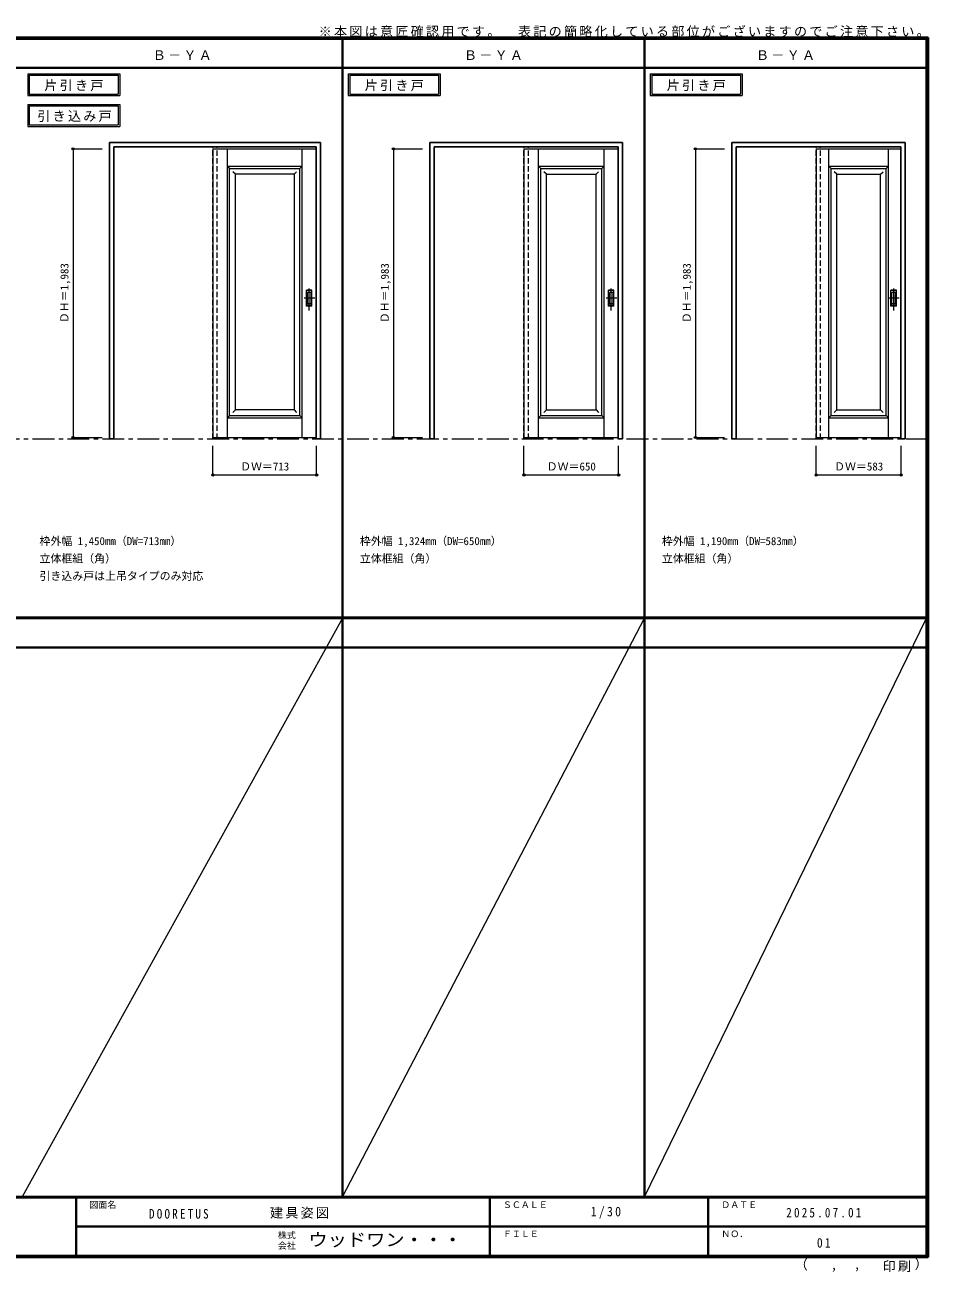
# Model space of a CAD drawing. Units: millimetres, scale not verified. Extents: x -6000 to 5700, y -4307 to 4260.
# Drawn here: x -502 to 5700, y -4307 to 4260 of the extents above; entities that cross this region are included whole.
import ezdxf
from ezdxf.enums import TextEntityAlignment as Align

# ---------------------------------------------------------------- set-up
doc = ezdxf.new("R2010")
doc.units = ezdxf.units.MM
doc.header["$LTSCALE"] = 30
doc.header["$PDMODE"] = 32
doc.header["$PDSIZE"] = 15
doc.linetypes.add('CHAIN1', pattern=[8, 5, -1, 1, -1])
doc.linetypes.add('DASHED1', pattern=[1.8, 1.2, -0.6])
for name, color, linetype, lineweight in [('0-1_通り芯', 7, 'CHAIN1', 18), ('0-2_扉', 7, 'Continuous', 18), ('0-4_枠', 3, 'Continuous', 25), ('0-6_引手', 7, 'Continuous', 18), ('0-A_文字', 7, 'Continuous', 18), ('0-B_寸法', 7, 'Continuous', 9), ('F-1_枠', 6, 'Continuous', 40), ('F-A_文字', 7, 'Continuous', 18)]:
    doc.layers.add(name, color=color, linetype=linetype, lineweight=lineweight)
doc.styles.add('ＭＳ ゴシック', font='')
doc.styles.get('ＭＳ ゴシック').set_extended_font_data('MS Gothic')

msp = doc.modelspace()

# ---------------------------------------------------------------- linework, layer by layer
at = {"layer": '0-1_通り芯'}
msp.add_line((-5490, 1418), (5690, 1418), dxfattribs=at)
at = {"layer": '0-2_扉', "color": 4, "linetype": 'DASHED1', "lineweight": 9}
for p, q in [((788, 3409.5), (788, 3405.5)), ((1498, 3409.5), (1501, 3409.5)), ((2925, 3409.5), (2925, 3405.5)), ((3572, 3409.5), (3575, 3409.5)), ((4932, 3409.5), (4932, 3405.5)), ((5512, 3409.5), (5515, 3409.5))]:
    msp.add_line(p, q, dxfattribs=at)
at = {"layer": '0-2_扉'}
for p, q in [((788, 3409.5), (788, 1426.5)), ((788, 3409.5), (1498, 3409.5)), ((888, 1426.5), (888, 3409.5)), ((1401, 1426.5), (1401, 3409.5)), ((2925, 3409.5), (2925, 1426.5)), ((2925, 3409.5), (3572, 3409.5)), ((3025, 1426.5), (3025, 3409.5)), ((3475, 1426.5), (3475, 3409.5)), ((4932, 3409.5), (4932, 1426.5)), ((4932, 3409.5), (5512, 3409.5)), ((5019, 1426.5), (5019, 3409.5)), ((5428, 1426.5), (5428, 3409.5)), ((888, 3289.5), (903, 3274.5)), ((888, 3289.5), (1184.5, 3289.5)), ((1184.5, 3289.5), (1401, 3289.5)), ((1401, 3289.5), (1386, 3274.5)), ((1386, 1576.5), (1386, 3274.5)), ((3025, 3289.5), (3040, 3274.5)), ((3040, 2373.19), (3040, 3274.5)), ((3040, 3274.5), (3460, 3274.5)), ((3460, 1576.5), (3460, 3274.5)), ((5019, 3289.5), (5428, 3289.5)), ((5034, 2229.5), (5034, 3274.5)), ((5428, 3289.5), (5413, 3274.5)), ((5413, 1576.5), (5413, 3274.5)), ((943.04, 3234.5), (925.36, 3252.18)), ((943, 1616.5), (943, 3234.5)), ((1346, 3234.5), (943.04, 3234.5)), ((1346, 3234.5), (1363.68, 3252.18)), ((1346, 3234.5), (1346, 1616.5)), ((3080, 3234.5), (3062.32, 3252.18)), ((3080, 3234.5), (3420, 3234.5)), ((3080, 1616.5), (3080, 3234.5)), ((3420, 3234.5), (3437.68, 3252.18)), ((3420, 1616.5), (3420, 3234.5)), ((5074, 3234.5), (5056.32, 3252.18)), ((5074, 3234.5), (5373, 3234.5)), ((5074, 1616.5), (5074, 3234.5)), ((5373, 3234.5), (5390.68, 3252.18)), ((5373, 1616.5), (5373, 3234.5)), ((903.19, 3091.5), (903, 3091.5)), ((3040.19, 3091.5), (3040, 3091.5)), ((5034.19, 3091.5), (5034, 3091.5)), ((903, 1576.5), (903, 2372.02)), ((3040, 1576.5), (3040, 2373.19)), ((5034, 1576.5), (5034, 2373.19)), ((903, 1576.5), (888, 1561.5)), ((888, 1561.5), (1182, 1561.5)), ((903, 1576.5), (1386, 1576.5)), ((943, 1616.5), (925.32, 1598.82)), ((943, 1616.5), (943, 1617.93)), ((1346, 1616.5), (943, 1616.5)), ((1182, 1561.5), (1401, 1561.5)), ((1346, 1616.5), (1363.68, 1598.82)), ((1386, 1576.5), (1401, 1561.5)), ((3040, 1576.5), (3025, 1561.5)), ((3025, 1561.5), (3475, 1561.5)), ((3080, 1616.5), (3062.32, 1598.82)), ((3080, 1616.5), (3420, 1616.5)), ((3420, 1616.5), (3437.68, 1598.82)), ((5034, 1576.5), (5019, 1561.5)), ((5019, 1561.5), (5428, 1561.5)), ((5074, 1616.5), (5056.32, 1598.82)), ((5074, 1616.5), (5373, 1616.5)), ((5373, 1616.5), (5390.68, 1598.82)), ((788, 1426.5), (1498, 1426.5)), ((2925, 1426.5), (3572, 1426.5)), ((4932, 1426.5), (5512, 1426.5))]:
    msp.add_line(p, q, dxfattribs=at)
at = {"layer": '0-2_扉', "color": 4, "linetype": 'DASHED1', "lineweight": 9}
for points in [[(1498, 1426.5), (1501, 1426.5), (1501, 3409.5)], [(3572, 1426.5), (3575, 1426.5), (3575, 3409.5)], [(5512, 1426.5), (5515, 1426.5), (5515, 3409.5)]]:
    msp.add_lwpolyline(points, dxfattribs=at)
at = {"layer": '0-2_扉'}
for points in [[(903, 2372.02), (903, 3274.5), (1386, 3274.5)], [(3025, 3289.5), (3475, 3289.5), (3460, 3274.5)], [(5019, 3289.5), (5034, 3274.5), (5413, 3274.5)], [(3040, 1576.5), (3460, 1576.5), (3475, 1561.5)], [(5034, 1576.5), (5413, 1576.5), (5428, 1561.5)]]:
    msp.add_lwpolyline(points, dxfattribs=at)
at = {"layer": '0-4_枠'}
for p, q in [((78, 1418), (78, 3453)), ((78, 3453), (1528, 3453)), ((1528, 1418), (1528, 3453)), ((2278, 1418), (2278, 3453)), ((3602, 3453), (2278, 3453)), ((3602, 1418), (3602, 3453)), ((4352, 1418), (4352, 3453)), ((4352, 3453), (5542, 3453)), ((5542, 1418), (5542, 3453)), ((108, 3423), (1498, 3423)), ((1498, 1418), (1498, 3423)), ((3572, 3423), (2308, 3423)), ((3572, 1418), (3572, 3423)), ((4382, 3423), (5512, 3423)), ((5512, 1418), (5512, 3423)), ((1498, 1418), (1528, 1418)), ((3572, 1418), (3602, 1418)), ((5512, 1418), (5542, 1418))]:
    msp.add_line(p, q, dxfattribs=at)
at = {"layer": '0-4_枠', "color": 4, "linetype": 'DASHED1', "lineweight": 9}
for p, q in [((788, 1418), (788, 3423)), ((818, 1418), (818, 3423)), ((2925, 1418), (2925, 3423)), ((2955, 1418), (2955, 3423)), ((4932, 1418), (4932, 3423)), ((4962, 1418), (4962, 3423)), ((788, 1418), (818, 1418)), ((2925, 1418), (2955, 1418)), ((4932, 1418), (4962, 1418))]:
    msp.add_line(p, q, dxfattribs=at)
at = {"layer": '0-4_枠'}
for points in [[(78, 1418), (108, 1418), (108, 3423)], [(2278, 1418), (2308, 1418), (2308, 3423)], [(4352, 1418), (4382, 1418), (4382, 3423)]]:
    msp.add_lwpolyline(points, dxfattribs=at)
at = {"layer": '0-6_引手'}
for p, q in [((1469, 2439), (1431, 2439)), ((1431, 2329), (1431, 2439)), ((1462.5, 2423), (1437.5, 2423)), ((1437.5, 2345), (1437.5, 2423)), ((1462.5, 2345), (1462.5, 2423)), ((1469, 2329), (1469, 2439)), ((3543, 2439), (3505, 2439)), ((3505, 2329), (3505, 2439)), ((3543, 2439), (3505, 2439)), ((3505, 2329), (3505, 2439)), ((3536.5, 2423), (3511.5, 2423)), ((3511.5, 2345), (3511.5, 2423)), ((3536.5, 2423), (3511.5, 2423)), ((3511.5, 2345), (3511.5, 2423)), ((3536.5, 2345), (3536.5, 2423)), ((3536.5, 2345), (3536.5, 2423)), ((3543, 2329), (3543, 2439)), ((3543, 2329), (3543, 2439)), ((5483, 2439), (5445, 2439)), ((5445, 2329), (5445, 2439)), ((5483, 2439), (5445, 2439)), ((5445, 2329), (5445, 2439)), ((5476.5, 2423), (5451.5, 2423)), ((5451.5, 2345), (5451.5, 2423)), ((5476.5, 2423), (5451.5, 2423)), ((5451.5, 2345), (5451.5, 2423)), ((5476.5, 2345), (5476.5, 2423)), ((5476.5, 2345), (5476.5, 2423)), ((5483, 2329), (5483, 2439)), ((5483, 2329), (5483, 2439)), ((1469, 2329), (1431, 2329)), ((1462.5, 2345), (1437.5, 2345)), ((3543, 2329), (3505, 2329)), ((3543, 2329), (3505, 2329)), ((3536.5, 2345), (3511.5, 2345)), ((3536.5, 2345), (3511.5, 2345)), ((5483, 2329), (5445, 2329)), ((5483, 2329), (5445, 2329)), ((5476.5, 2345), (5451.5, 2345)), ((5476.5, 2345), (5451.5, 2345))]:
    msp.add_line(p, q, dxfattribs=at)
at = {"layer": '0-6_引手', "linetype": 'DASHED1'}
for p, q in [((1434, 2333), (1434, 2435)), ((3508, 2333), (3508, 2435)), ((3508, 2333), (3508, 2435)), ((5448, 2333), (5448, 2435)), ((5448, 2333), (5448, 2435)), ((1466, 2333), (1434, 2333)), ((3540, 2333), (3508, 2333)), ((3540, 2333), (3508, 2333)), ((5480, 2333), (5448, 2333)), ((5480, 2333), (5448, 2333))]:
    msp.add_line(p, q, dxfattribs=at)
at = {"layer": '0-6_引手', "linetype": 'CHAIN1'}
for p, q in [((1450, 2298.77), (1450, 2469.62)), ((3524, 2298.77), (3524, 2469.62)), ((3524, 2298.77), (3524, 2469.62)), ((5464, 2298.77), (5464, 2469.62)), ((5464, 2298.77), (5464, 2469.62)), ((1488.07, 2384), (1415.56, 2384)), ((3562.07, 2384), (3489.56, 2384)), ((3562.07, 2384), (3489.56, 2384)), ((5502.07, 2384), (5429.56, 2384)), ((5502.07, 2384), (5429.56, 2384))]:
    msp.add_line(p, q, dxfattribs=at)
at = {"layer": '0-6_引手', "linetype": 'DASHED1'}
for points in [[(1466, 2333), (1466, 2435), (1434, 2435)], [(3540, 2333), (3540, 2435), (3508, 2435)], [(3540, 2333), (3540, 2435), (3508, 2435)], [(5480, 2333), (5480, 2435), (5448, 2435)], [(5480, 2333), (5480, 2435), (5448, 2435)]]:
    msp.add_lwpolyline(points, dxfattribs=at)
at = {"layer": '0-A_文字'}
for p, q in [((-482, 3925), (-482, 3775)), ((-472, 3915), (-472, 3785)), ((-472, 3915), (139.03, 3915)), ((139.03, 3915), (139.03, 3785)), ((1718, 3925), (1718, 3775)), ((1728, 3915), (1728, 3785)), ((1728, 3915), (2339.03, 3915)), ((2339.03, 3915), (2339.03, 3785)), ((3792, 3925), (3792, 3775)), ((3802, 3915), (3802, 3785)), ((3802, 3915), (4413.03, 3915)), ((4413.03, 3915), (4413.03, 3785)), ((-482, 3775), (149.03, 3775)), ((-472, 3785), (139.03, 3785)), ((1718, 3775), (2349.03, 3775)), ((1728, 3785), (2339.03, 3785)), ((3792, 3775), (4423.03, 3775)), ((3802, 3785), (4413.03, 3785)), ((-482, 3713.53), (-482, 3563.53)), ((-472, 3703.53), (-472, 3573.53)), ((-472, 3703.53), (139.03, 3703.53)), ((139.03, 3703.53), (139.03, 3573.53)), ((-482, 3563.53), (149.03, 3563.53)), ((-472, 3573.53), (139.03, 3573.53))]:
    msp.add_line(p, q, dxfattribs=at)
for points in [[(-482, 3925), (149.03, 3925), (149.03, 3775)], [(1718, 3925), (2349.03, 3925), (2349.03, 3775)], [(3792, 3925), (4423.03, 3925), (4423.03, 3775)], [(-482, 3713.53), (149.03, 3713.53), (149.03, 3563.53)]]:
    msp.add_lwpolyline(points, dxfattribs=at)
at = {"layer": '0-B_寸法', "color": 4}
for p, q in [((-172, 3409.5), (-172, 1426.5)), ((-172, 3409.5), (28, 3409.5)), ((2028, 3409.5), (2028, 1426.5)), ((2028, 3409.5), (2228, 3409.5)), ((4102, 3409.5), (4102, 1426.5)), ((4102, 3409.5), (4302, 3409.5)), ((-172, 1426.5), (28, 1426.5)), ((2028, 1426.5), (2228, 1426.5)), ((4102, 1426.5), (4302, 1426.5)), ((1501, 1168), (1501, 1368)), ((3575, 1168), (3575, 1368)), ((5515, 1168), (5515, 1368))]:
    msp.add_line(p, q, dxfattribs=at)
for points in [[(1501, 1168), (788, 1168), (788, 1368)], [(3575, 1168), (2925, 1168), (2925, 1368)], [(5515, 1168), (4932, 1168), (4932, 1368)]]:
    msp.add_lwpolyline(points, dxfattribs=at)
at = {"layer": '0-B_寸法'}
for p in [(-172, 3409.5), (2028, 3409.5), (4102, 3409.5), (-172, 1426.5), (2028, 1426.5), (4102, 1426.5), (788, 1168), (1501, 1168), (2925, 1168), (3575, 1168), (4932, 1168), (5515, 1168)]:
    msp.add_point(p, dxfattribs=at)
at = {"layer": 'F-1_枠'}
for p, q in [((-6000, 4175), (5700, 4175)), ((-6000, 4170), (5700, 4170)), ((-6000, 4165), (5700, 4165)), ((1678, -3790), (1678, 4175)), ((3752, -3790), (3752, 4175)), ((5690, 4175), (5690, -4205)), ((5695, 4175), (5695, -4205)), ((5700, 4175), (5700, -4205)), ((-6000, 3965), (5700, 3965)), ((-6000, 190.5), (5700, 190.5)), ((-6000, 187.5), (5700, 187.5)), ((-6000, 184.5), (5700, 184.5)), ((-6000, -15.5), (5700, -15.5)), ((5700, -3790), (-6000, -3790)), ((5700, -3795), (-6000, -3795)), ((-150, -3795), (-150, -4195)), ((2690, -3795), (2690, -4195)), ((4190, -3795), (4190, -4195)), ((-150, -3995), (5690, -3995.01)), ((5700, -4195), (-6000, -4195)), ((5700, -4200), (-6000, -4200)), ((5700, -4205), (-6000, -4205))]:
    msp.add_line(p, q, dxfattribs=at)
at = {"layer": 'F-A_文字'}
for p, q in [((1678, 184.5), (-522, -3790)), ((1678, -3790), (3752, 184.5)), ((3752, -3790), (5690, 184.5))]:
    msp.add_line(p, q, dxfattribs=at)

# ---------------------------------------------------------------- texts
at = {"layer": '0-A_文字', "style": 'ＭＳ ゴシック'}
for s, p in [('枠外幅 1,450mm（DW=713mm）', (-402, 670.5)), ('枠外幅 1,324mm（DW=650mm）', (1798, 670.5)), ('枠外幅 1,190mm（DW=583mm）', (3872, 670.5)), ('立体框組（角）', (-402, 550.5)), ('立体框組（角）', (1798, 550.5)), ('立体框組（角）', (3872, 550.5)), ('引き込み戸は上吊タイプのみ対応', (-402, 430.5))]:
    msp.add_text(s, height=54.99, dxfattribs=at).set_placement(p, align=Align.BOTTOM_LEFT)
at = {"layer": '0-A_文字', "char_height": 65.98, "attachment_point": 7, "style": 'ＭＳ ゴシック'}
for s, insert in [('\\T1.17;※本図は意匠確認用です。\u3000表記の簡略化している部位がございますのでご注意下さい。', (1515, 4175)), ('\\T1.17;Ｂ－ＹＡ', (375.5, 4020)), ('\\T1.17;Ｂ－ＹＡ', (2512.5, 4020)), ('\\T1.17;Ｂ－ＹＡ', (4518.5, 4020)), ('\\T1.17;片引き戸', (-368.98, 3805)), ('\\T1.17;片引き戸', (1831.02, 3805)), ('\\T1.17;片引き戸', (3905.02, 3805)), ('\\T1.17;引き込み戸', (-417.34, 3593.53))]:
    msp.add_mtext(s, dxfattribs=dict(at, insert=insert))
at = {"layer": '0-B_寸法', "style": 'ＭＳ ゴシック'}
for p in [(-187, 2211.75), (2013, 2211.75), (4087, 2211.75)]:
    msp.add_text('ＤＨ＝1,983', height=54.99, rotation=90, dxfattribs=at).set_placement(p, align=Align.BOTTOM_LEFT)
for s, p in [('ＤＷ＝713', (975.75, 1183)), ('ＤＷ＝650', (3081.25, 1183)), ('ＤＷ＝583', (5054.75, 1183))]:
    msp.add_text(s, height=54.99, dxfattribs=at).set_placement(p, align=Align.BOTTOM_LEFT)
at = {"layer": 'F-A_文字', "style": 'ＭＳ ゴシック'}
for s, height, p in [('図面名', 43.99, (-60, -3880)), ('ＳＣＡＬＥ', 43.99, (2780, -3880)), ('ＤＡＴＥ', 43.99, (4280, -3880)), ('株式', 43.99, (1235, -4089)), ('ＦＩＬＥ', 43.99, (2780, -4080)), ('ＮＯ．', 43.99, (4280, -4080)), ('会社', 43.99, (1235, -4161)), ('（', 65.98, (4784.03, -4308.31)), (',', 65.98, (5031.28, -4308.31)), (',', 65.98, (5190.2, -4305.53)), ('）', 65.98, (5608.4, -4304.13))]:
    msp.add_text(s, height=height, dxfattribs=at).set_placement(p, align=Align.BOTTOM_LEFT)
at = {"layer": 'F-A_文字', "style": 'ＭＳ ゴシック', "width": 1.1}
msp.add_text('ウッドワン・・・', height=87.98, dxfattribs=at).set_placement((1445, -4155), align=Align.BOTTOM_LEFT)
at = {"layer": 'F-A_文字', "char_height": 65.98, "attachment_point": 7, "style": 'ＭＳ ゴシック'}
for s, insert in [('\\T1.38;\\W0.9;1/30', (3383.75, -3940)), ('\\T1.39;\\W0.85;DOORETUS', (350, -3940.79)), ('\\T1.17;建具姿図', (1180.42, -3940)), ('\\T1.39;\\W0.85;2025.07.01', (4726.25, -3932.5)), ('\\T1.36;\\W0.9;01', (4936.25, -4140)), ('\\T1.17;印刷', (5388.15, -4306.92))]:
    msp.add_mtext(s, dxfattribs=dict(at, insert=insert))

doc.saveas('drawing.dxf')
